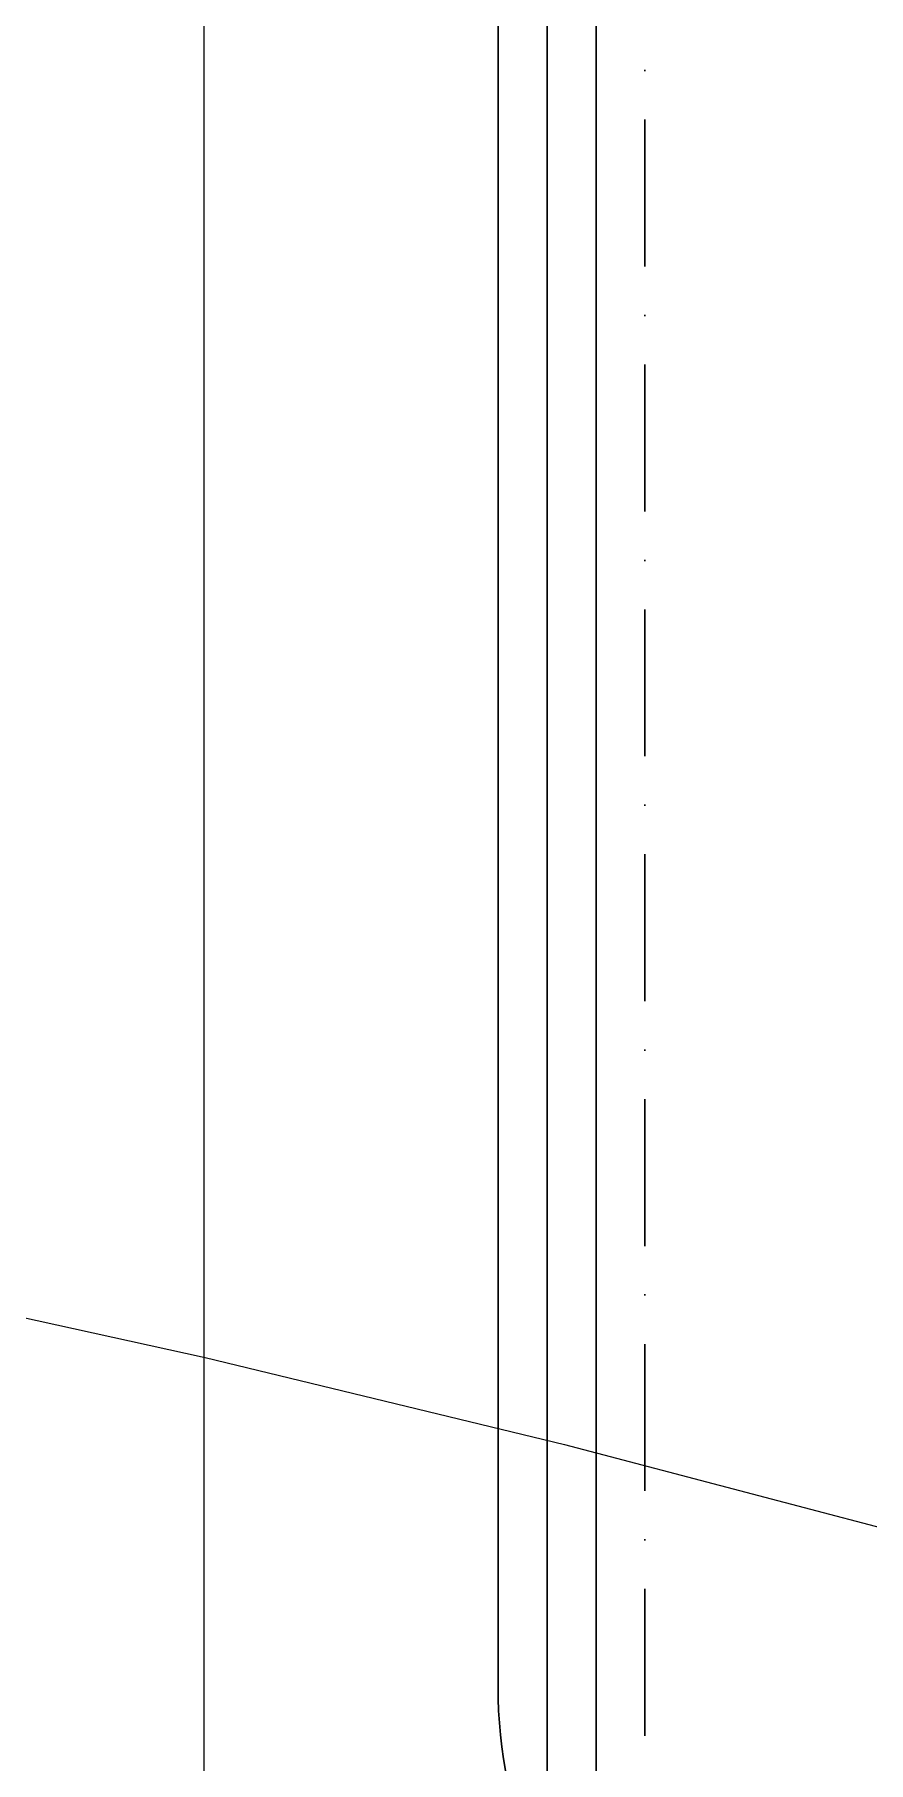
# Model space of a CAD drawing. Header units: millimetres. Extents: x 1353783 to 6492029790, y -7276956 to -512500.
# Drawn here: x 9958316 to 9960019, y -2821257 to -2817728 of the extents above; entities that cross this region are included whole.
import ezdxf

# ---------------------------------------------------------------- set-up
doc = ezdxf.new("R2010")
doc.units = ezdxf.units.MM
doc.linetypes.add('482 Границы районов', pattern=[5, 3, -1, 0, -1])
doc.linetypes.add('CONTI', pattern=[0])
doc.layers.get('Defpoints').update_dxf_attribs({"color": 255})
doc.layers.add('GORIZUNKNOWN', color=32, linetype='CONTI')
doc.layers.add('РЕЛЬЕФ', color=7, linetype='CONTI')
doc.layers.add('Арыки', color=160, linetype='Continuous', lineweight=30)
doc.layers.add('ГП-Граница учасика ИЖС', color=3, linetype='Continuous', lineweight=5)

# ---------------------------------------------------------------- blocks, each defined once
blk = doc.blocks.new('оо')
at = {"layer": 'GORIZUNKNOWN', "color": 9, "true_color": 0xc7c8ca}
blk.add_lwpolyline([(222739.713, -3431637.432), (222742.753, -3431639.202), (222745.973, -3431641.172), (222749.313, -3431643.302), (222752.723, -3431645.552), (222756.153, -3431647.882), (222759.563, -3431650.252), (222762.883, -3431652.632), (222766.073, -3431654.972), (222769.093, -3431657.252), (222771.923, -3431659.432), (222774.563, -3431661.532)], dxfattribs=at)

msp = doc.modelspace()

# ---------------------------------------------------------------- linework, layer by layer
at = {"layer": 'Defpoints', "lineweight": 0, "ltscale": 100}
msp.add_lwpolyline([(9958662.4, -2852430), (9958662.4, -2791201.4, -0.414214), (9960162.4, -2789701.4), (9990896.7, -2789701.4)], format="xyb", dxfattribs=at)
at = {"layer": 'Арыки', "lineweight": 30, "ltscale": 100}
for points in [[(9959462.4, -2812701.7), (9959462.4, -2821701.7)], [(9959362.4, -2821537.5), (9959362.4, -2812865.8)]]:
    msp.add_lwpolyline(points, dxfattribs=at)
at = {"layer": 'ГП-Граница учасика ИЖС', "color": 251, "lineweight": 30, "ltscale": 100}
msp.add_lwpolyline([(9963782.4, -2821201.6), (9963782.4, -2821801.7, -0.414214), (9963482.4, -2822101.7), (9960262.4, -2822101.7, -0.414214), (9959262.4, -2821101.7), (9959262.4, -2813301.7, -0.414214), (9960262.4, -2812301.7), (9963482.4, -2812301.7, -0.414214), (9963782.4, -2812601.7), (9963782.4, -2813201.7)], format="xyb", dxfattribs=at)
at = {"layer": 'ГП-Граница учасика ИЖС', "color": 94, "linetype": '482 Границы районов', "lineweight": 30, "ltscale": 100}
msp.add_lwpolyline([(9965162.4, -2821801.7), (9965762.4, -2821801.7), (9965762.4, -2816901.7), (9959562.4, -2816901.7), (9959562.4, -2821801.7), (9962352.4, -2821801.7)], dxfattribs=at)

# ---------------------------------------------------------------- block references
at = {"layer": 'РЕЛЬЕФ', "color": 240, "lineweight": 30, "true_color": 0xed1f24, "xscale": 200.0000000000001, "yscale": 200.0000000000001, "zscale": 200.0000000000001, "rotation": 17.80578495452471}
msp.add_blockref('оо', (-242329121, 637008728.1), dxfattribs=at)

doc.saveas('drawing.dxf')
